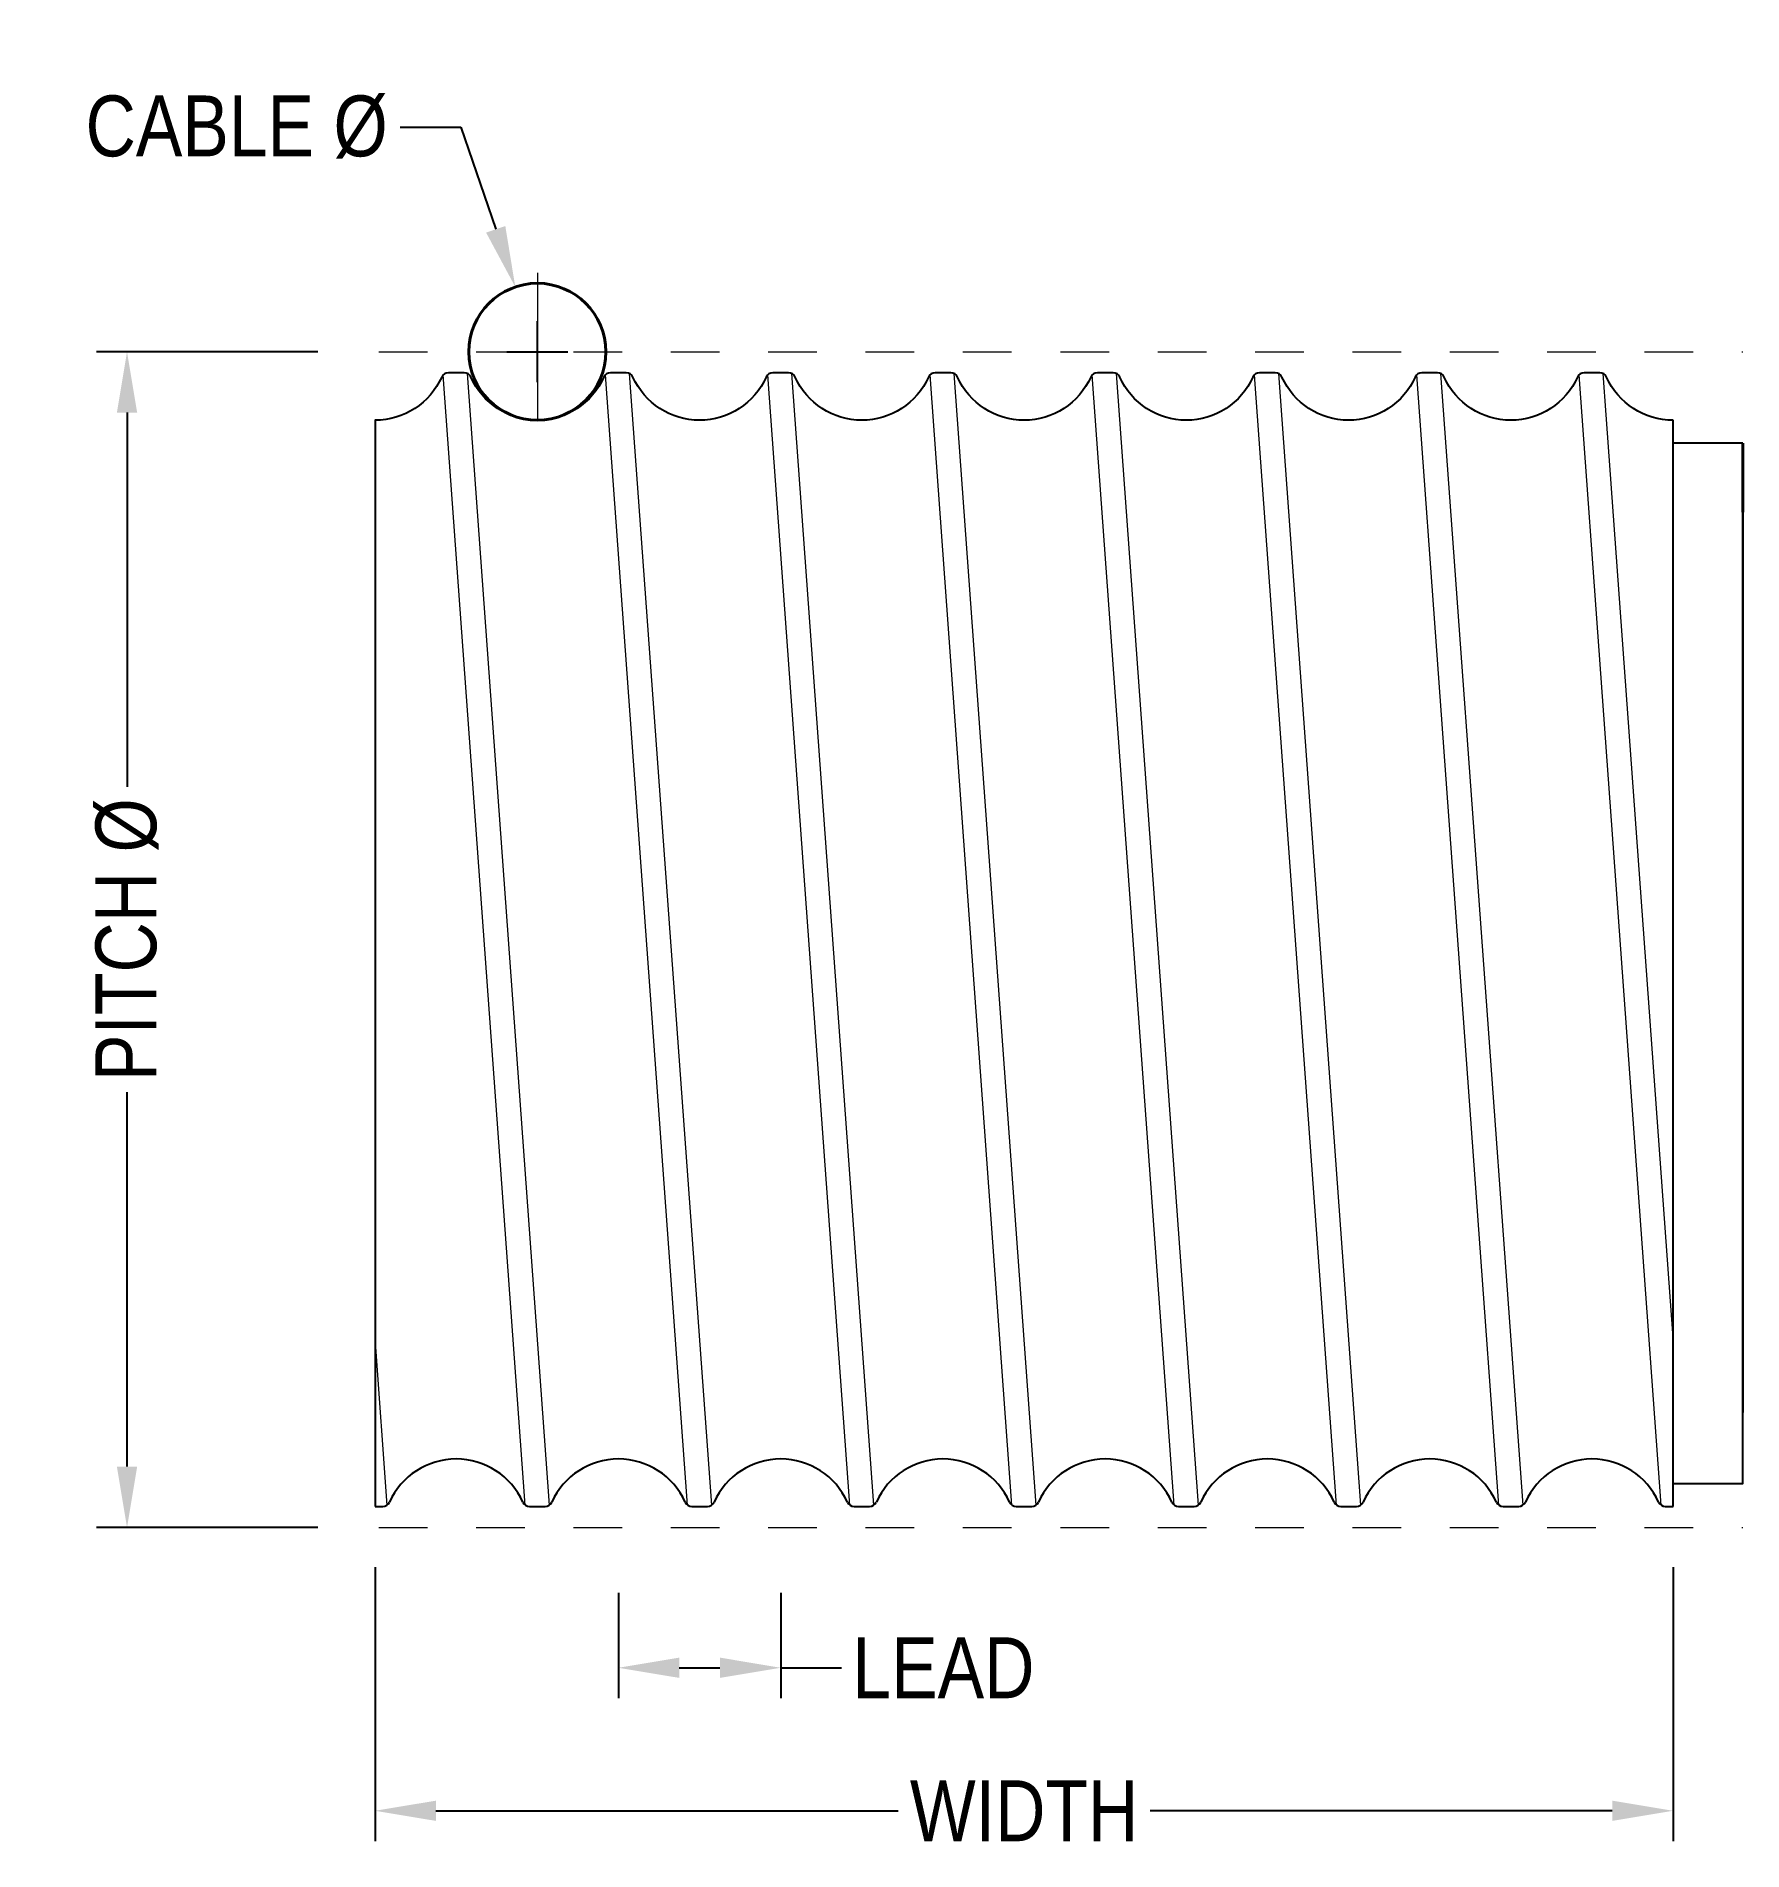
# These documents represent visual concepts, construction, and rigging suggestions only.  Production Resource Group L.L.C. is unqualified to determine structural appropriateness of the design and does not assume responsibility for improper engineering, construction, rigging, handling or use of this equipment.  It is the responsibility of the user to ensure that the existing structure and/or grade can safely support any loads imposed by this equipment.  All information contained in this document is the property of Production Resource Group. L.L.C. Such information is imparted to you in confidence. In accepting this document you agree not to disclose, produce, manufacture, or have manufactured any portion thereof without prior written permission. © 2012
# Paper-space layout 'Helical Drum Payout' of a CAD drawing. Header units: inches. Extents: x 3.54 to 7.04, y 3.71 to 7.44.
import ezdxf

# ---------------------------------------------------------------- set-up
doc = ezdxf.new("R2010")
doc.units = ezdxf.units.IN
doc.header["$LTSCALE"] = 0.3
doc.header["$MEASUREMENT"] = 0
doc.header["$PDMODE"] = 35
doc.linetypes.add('CENTER', pattern=[2, 1.25, -0.25, 0.25, -0.25])
for name, color, linetype, lineweight in [('..01 - Medium', 7, 'Continuous', 25), ('..02 - Light', 142, 'Continuous', 9), ('..03 - Thick', 230, 'Continuous', 40), ('..05 - Center', 84, 'CENTER', 9), ('..09 - Hatch', 8, 'Continuous', 9)]:
    doc.layers.add(name, color=color, linetype=linetype, lineweight=lineweight)
doc.styles.add('prg 03 - Standard', font='ARIALN.TTF')
doc.dimstyles.new('prg - inch - 000', dxfattribs={"dimtxt": 0.125, "dimasz": 0.125, "dimexe": 0.0625, "dimexo": 0.125, "dimgap": 0.03125, "dimtad": 0, "dimdec": 3, "dimzin": 3, "dimdsep": 46, "dimlunit": 3, "dimtxsty": 'prg 03 - Standard', "dimcen": 0.0625, "dimclrd": 256, "dimclre": 256, "dimclrt": 256, "dimadec": 1, "dimazin": 0, "dimtfac": 1, "dimtdec": 3, "dimtofl": 0, "dimtmove": 0, "dimatfit": 3, "dimfxl": 1, "dimfrac": 1, "dimtolj": 1, "dimtzin": 0, "dimarcsym": 1})
doc.dimstyles.new('prg - inch - 000$3', dxfattribs={"dimtxt": 0.125, "dimasz": 0.125, "dimexe": 0.0625, "dimexo": 0.125, "dimgap": 0.03125, "dimtad": 0, "dimtoh": 1, "dimdec": 3, "dimzin": 3, "dimdsep": 46, "dimlunit": 3, "dimtxsty": 'prg 03 - Standard', "dimcen": 0.0625, "dimclrd": 256, "dimclre": 256, "dimclrt": 256, "dimadec": 1, "dimazin": 0, "dimtfac": 1, "dimtdec": 3, "dimtofl": 0, "dimtmove": 0, "dimatfit": 3, "dimfxl": 1, "dimfrac": 1, "dimtolj": 1, "dimtzin": 0, "dimarcsym": 1})

# ---------------------------------------------------------------- blocks, each defined once
blk = doc.blocks.new('*D70')
at = {"layer": '..02 - Light', "lineweight": -2, "transparency": 16777216}
for p, q in [((4.2322, 4.2964), (4.2322, 3.7338)), ((6.8986, 4.2964), (6.8986, 3.7338)), ((4.3572, 3.7963), (5.3065, 3.7963)), ((6.7736, 3.7963), (5.8242, 3.7963))]:
    blk.add_line(p, q, dxfattribs=at)
at = {"layer": '..02 - Light', "transparency": 16777216}
for points in [[(4.3572, 3.8171), (4.3572, 3.7755), (4.2322, 3.7963)], [(6.7736, 3.8171), (6.7736, 3.7755), (6.8986, 3.7963)]]:
    blk.add_solid(points, dxfattribs=at)
at = {"layer": 'Defpoints', "color": 0, "transparency": 16777216}
for p in [(4.2322, 4.4214), (6.8986, 4.4214), (4.2322, 3.7963)]:
    blk.add_point(p, dxfattribs=at)
at = {"layer": '..02 - Light', "transparency": 16777216, "insert": (5.5654, 3.7963), "char_height": 0.125, "attachment_point": 5, "style": 'prg 03 - Standard'}
blk.add_mtext('\\A1;WIDTH', dxfattribs=at)
blk = doc.blocks.new('*D71')
at = {"layer": '..02 - Light', "lineweight": -2, "transparency": 16777216}
for p, q in [((4.7321, 4.2439), (4.7321, 4.0275)), ((5.0654, 4.2439), (5.0654, 4.0275)), ((4.8571, 4.09), (4.9404, 4.09)), ((5.0654, 4.09), (5.1904, 4.09))]:
    blk.add_line(p, q, dxfattribs=at)
at = {"layer": '..02 - Light', "transparency": 16777216}
for points in [[(4.8571, 4.1109), (4.8571, 4.0692), (4.7321, 4.09)], [(4.9404, 4.1109), (4.9404, 4.0692), (5.0654, 4.09)]]:
    blk.add_solid(points, dxfattribs=at)
at = {"layer": 'Defpoints', "color": 0, "transparency": 16777216}
for p in [(4.7321, 4.3689), (5.0654, 4.3689), (5.0654, 4.09)]:
    blk.add_point(p, dxfattribs=at)
at = {"layer": '..02 - Light', "transparency": 16777216, "insert": (5.3996, 4.09), "char_height": 0.125, "attachment_point": 5, "style": 'prg 03 - Standard'}
blk.add_mtext('\\A1;LEAD', dxfattribs=at)
blk = doc.blocks.new('*D72')
at = {"layer": '..02 - Light', "lineweight": -2, "transparency": 16777216}
for p, q in [((4.1148, 6.793), (3.6601, 6.793)), ((3.7226, 6.668), (3.7226, 5.8993)), ((3.7226, 4.5032), (3.7226, 5.272)), ((4.1148, 4.3782), (3.6601, 4.3782))]:
    blk.add_line(p, q, dxfattribs=at)
at = {"layer": '..02 - Light', "transparency": 16777216}
for points in [[(3.7018, 6.668), (3.7435, 6.668), (3.7226, 6.793)], [(3.7018, 4.5032), (3.7435, 4.5032), (3.7226, 4.3782)]]:
    blk.add_solid(points, dxfattribs=at)
at = {"layer": 'Defpoints', "color": 0, "transparency": 16777216}
for p in [(4.2398, 6.793), (3.7226, 4.3782), (4.2398, 4.3782)]:
    blk.add_point(p, dxfattribs=at)
at = {"layer": '..02 - Light', "transparency": 16777216, "insert": (3.7226, 5.5856), "char_height": 0.125, "attachment_point": 5, "rotation": 90, "style": 'prg 03 - Standard'}
blk.add_mtext('\\A1;PITCH Ø', dxfattribs=at)
blk = doc.blocks.new('*D74')
at = {"layer": '..02 - Light', "lineweight": -2, "transparency": 16777216}
for p, q in [((4.2835, 7.2545), (4.4085, 7.2545)), ((4.4085, 7.2545), (4.4799, 7.0445)), ((4.5655, 6.7305), (4.5655, 6.8555)), ((4.503, 6.793), (4.628, 6.793))]:
    blk.add_line(p, q, dxfattribs=at)
at = {"layer": '..02 - Light', "transparency": 16777216}
blk.add_solid([(4.4997, 7.0512), (4.4602, 7.0378), (4.5202, 6.9261)], dxfattribs=at)
at = {"layer": 'Defpoints', "color": 0, "transparency": 16777216}
for p in [(4.5202, 6.9261), (4.6107, 6.6599)]:
    blk.add_point(p, dxfattribs=at)
at = {"layer": '..02 - Light', "transparency": 16777216, "insert": (3.9478, 7.2545), "char_height": 0.125, "attachment_point": 5, "style": 'prg 03 - Standard'}
blk.add_mtext('\\A1;CABLE Ø', dxfattribs=at)

psp = doc.layouts.new('Helical Drum Payout')

# ---------------------------------------------------------------- linework, layer by layer
at = {"layer": '..01 - Medium'}
for p, q in [((7.0415, 6.6055), (6.8986, 6.6055)), ((6.8986, 4.4682), (6.8986, 6.6055)), ((4.2322, 6.4868), (4.2322, 4.6141)), ((7.0415, 6.4868), (7.0415, 4.6141)), ((4.2322, 4.6141), (4.2322, 4.4214)), ((4.2322, 4.4214), (4.2482, 4.4214)), ((4.5494, 4.4214), (4.5815, 4.4214)), ((4.8827, 4.4214), (4.9148, 4.4214)), ((5.216, 4.4214), (5.2481, 4.4214)), ((5.5493, 4.4214), (5.5654, 4.4214)), ((5.5654, 4.4214), (5.5814, 4.4214)), ((5.8826, 4.4214), (5.9147, 4.4214)), ((6.2159, 4.4214), (6.248, 4.4214)), ((6.5492, 4.4214), (6.5813, 4.4214)), ((6.8825, 4.4214), (6.8986, 4.4214))]:
    psp.add_line(p, q, dxfattribs=at)
for points in [[(5.5654, 6.6524, -0.295513), (5.4285, 6.741, 0.295513), (5.4148, 6.7499), (5.3826, 6.7499, 0.295512), (5.3689, 6.741, -0.647576), (5.0952, 6.741, 0.295513), (5.0815, 6.7499), (5.0493, 6.7499, 0.295512), (5.0356, 6.741, -0.647576), (4.7619, 6.741, 0.295513), (4.7482, 6.7499), (4.716, 6.7499, 0.295512), (4.7023, 6.741, -0.647576), (4.4286, 6.741, 0.295513), (4.4149, 6.7499), (4.3827, 6.7499, 0.295512), (4.369, 6.741, -0.295512), (4.2322, 6.6524), (4.2322, 6.4868)], [(6.8986, 6.6524, -0.295513), (6.7617, 6.741, 0.295513), (6.748, 6.7499), (6.7158, 6.7499, 0.295512), (6.7021, 6.741, -0.647576), (6.4284, 6.741, 0.295513), (6.4147, 6.7499), (6.3825, 6.7499, 0.295512), (6.3688, 6.741, -0.647576), (6.0951, 6.741, 0.295513), (6.0814, 6.7499), (6.0492, 6.7499, 0.295512), (6.0355, 6.741, -0.647576), (5.7618, 6.741, 0.295513), (5.7481, 6.7499), (5.7159, 6.7499, 0.295512), (5.7022, 6.741, -0.295512), (5.5654, 6.6524)]]:
    psp.add_lwpolyline(points, format="xyb", dxfattribs=at)
for points in [[(6.8986, 6.6055), (6.8986, 6.6524)], [(6.8986, 4.4214), (6.8986, 4.4682), (7.0415, 4.4682), (7.0415, 6.4634)]]:
    psp.add_lwpolyline(points, dxfattribs=at)
for centre, radius, start, end in [((4.3988, 4.3689), 0.15, 24.1477, 155.8523), ((4.7321, 4.3689), 0.15, 24.1477, 155.8523), ((5.0654, 4.3689), 0.15, 24.1477, 155.8523), ((5.3987, 4.3689), 0.15, 89.9999, 155.8523), ((5.3987, 4.3689), 0.15, 24.1477, 89.9999), ((5.732, 4.3689), 0.15, 24.1477, 155.8523), ((6.0653, 4.3689), 0.15, 24.1477, 155.8523), ((6.3986, 4.3689), 0.15, 24.1477, 155.8523), ((6.7319, 4.3689), 0.15, 89.9999, 155.8523), ((6.7319, 4.3689), 0.15, 24.1477, 89.9999), ((4.2482, 4.4364), 0.015, 269.9999, 335.8523), ((4.5494, 4.4364), 0.015, 204.1477, 269.9999), ((4.5815, 4.4364), 0.015, 269.9999, 335.8523), ((4.8827, 4.4364), 0.015, 204.1477, 269.9999), ((4.9148, 4.4364), 0.015, 269.9999, 335.8523), ((5.216, 4.4364), 0.015, 204.1477, 269.9999), ((5.2481, 4.4364), 0.015, 269.9999, 335.8523), ((5.5493, 4.4364), 0.015, 204.1477, 269.9999), ((5.5814, 4.4364), 0.015, 269.9999, 335.8523), ((5.8826, 4.4364), 0.015, 204.1477, 269.9999), ((5.9147, 4.4364), 0.015, 269.9999, 335.8523), ((6.2159, 4.4364), 0.015, 204.1477, 269.9999), ((6.248, 4.4364), 0.015, 269.9999, 335.8523), ((6.5492, 4.4364), 0.015, 204.1477, 269.9999), ((6.5813, 4.4364), 0.015, 269.9999, 335.8523), ((6.8825, 4.4364), 0.015, 204.1477, 269.9999)]:
    psp.add_arc(centre, radius, start, end, dxfattribs=at)
at = {"layer": '..03 - Thick'}
psp.add_line((7.0415, 6.4634), (7.0415, 6.6055), dxfattribs=at)
psp.add_circle((4.5655, 6.793), 0.1406, dxfattribs=at)
at = {"layer": '..05 - Center', "ltscale": 0.25}
for p, q in [((4.5655, 6.9552), (4.5655, 6.6299)), ((4.2398, 6.793), (7.0415, 6.793)), ((4.2398, 4.3782), (7.0415, 4.3782))]:
    psp.add_line(p, q, dxfattribs=at)
at = {"layer": '..09 - Hatch'}
for p, q in [((4.5406, 4.4238), (4.3722, 6.7456)), ((4.4211, 6.7485), (4.5897, 4.4238)), ((4.8739, 4.4238), (4.7055, 6.7456)), ((4.7544, 6.7485), (4.923, 4.4238)), ((5.2072, 4.4238), (5.0388, 6.7456)), ((5.0877, 6.7485), (5.2563, 4.4238)), ((5.5405, 4.4238), (5.3721, 6.7456)), ((5.421, 6.7485), (5.5896, 4.4238)), ((5.8738, 4.4238), (5.7054, 6.7456)), ((5.7543, 6.7485), (5.9229, 4.4238)), ((6.2071, 4.4238), (6.0387, 6.7456)), ((6.0876, 6.7485), (6.2562, 4.4238)), ((6.5404, 4.4238), (6.372, 6.7456)), ((6.4209, 6.7485), (6.5895, 4.4238)), ((6.8737, 4.4238), (6.7053, 6.7456)), ((6.7542, 6.7485), (6.8986, 4.7581)), ((4.2322, 4.7581), (4.2564, 4.4238))]:
    psp.add_line(p, q, dxfattribs=at)

# ---------------------------------------------------------------- dimensions: what is measured, and where the dimension line sits
at = {"layer": '..02 - Light'}
dim = psp.add_diameter_dim_2p(p1=(4.6107, 6.6599), p2=(4.5202, 6.9261), text='CABLE Ø', dimstyle='prg - inch - 000$3', override={"dimfrac": 2}, dxfattribs=at)
dim.commit()
dim.dimension.update_dxf_attribs({"geometry": '*D74', "text_midpoint": (3.9478, 7.2545), "dimtype": 163})
dim = psp.add_linear_dim(base=(3.7226, 4.3782), p1=(4.2398, 6.793), p2=(4.2398, 4.3782), angle=90, text='PITCH Ø', dimstyle='prg - inch - 000', override={"dimfrac": 2}, dxfattribs=at)
dim.commit()
dim.dimension.update_dxf_attribs({"geometry": '*D72', "text_midpoint": (3.7226, 5.5856)})
for base, p1, p2, text, picture, middle in [((4.2322, 3.7963), (6.8986, 4.4214), (4.2322, 4.4214), 'WIDTH', '*D70', (5.5654, 3.7963)), ((5.0654, 4.09), (4.7321, 4.3689), (5.0654, 4.3689), 'LEAD', '*D71', (5.3996, 4.09))]:
    dim = psp.add_linear_dim(base=base, p1=p1, p2=p2, text=text, dimstyle='prg - inch - 000', override={"dimfrac": 2}, dxfattribs=at)
    dim.commit()
    dim.dimension.update_dxf_attribs({"geometry": picture, "text_midpoint": middle})

doc.saveas('drawing.dxf')
